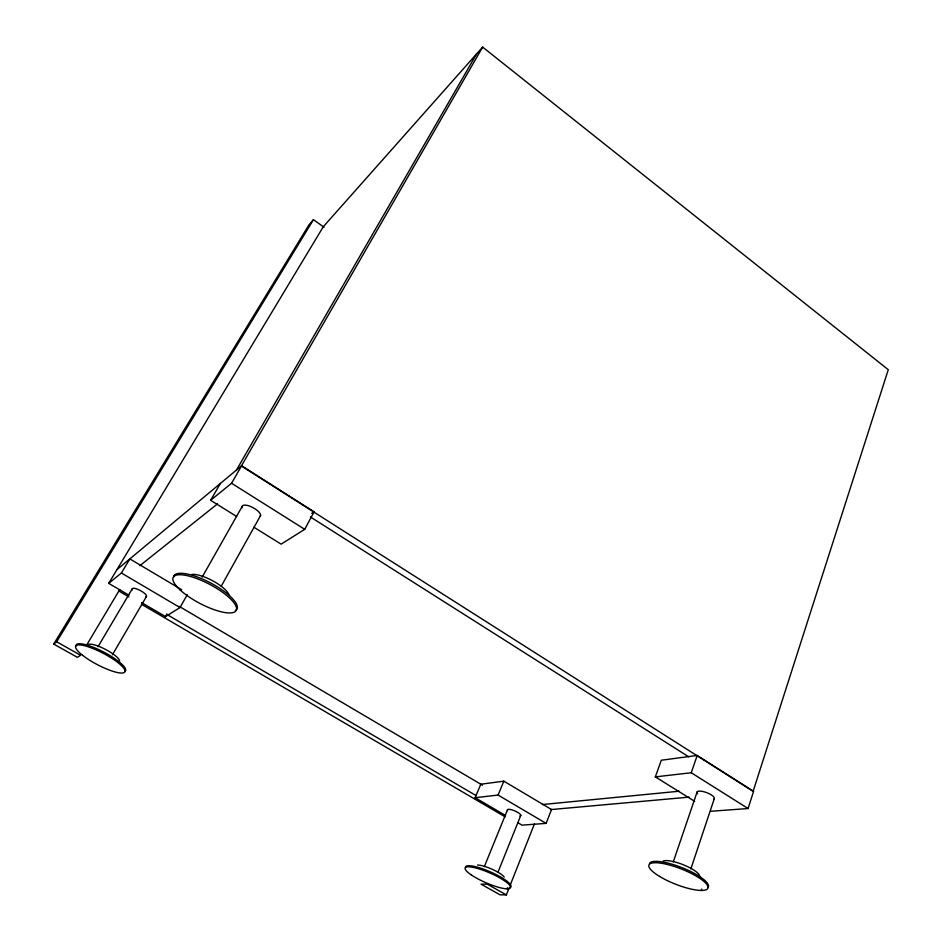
<?xml version="1.0" encoding="UTF-8"?>
<svg xmlns="http://www.w3.org/2000/svg" width="942" height="942" viewBox="0 0 942 942"><rect width="100%" height="100%" fill="white"/><g stroke="black" fill="none" stroke-linecap="round" stroke-linejoin="round"><path stroke-width="1.41" d="M710.645 811.286L748.078 808.53L753.588 791.315L697.21 755.46L661.308 760.229L655.338 776.891L694.666 801.348M701.295 890.449L701.755 889.06M690.863 868.865L714.295 798.663M673.283 861.871L697.092 792.022M655.338 776.891L691.24 772.734L697.21 755.46M518.218 822.919L522.021 825.145L546.113 823.379L551.541 809.519L503.829 781.165L480.809 784.227L475.133 797.709L505.548 815.501M507.137 888.836L507.573 887.729M506.349 894.9L487.273 884.161L481.032 884.149L499.978 894.794L506.349 894.9L509.045 888.071M510.128 885.339L534.444 823.897M497.953 872.221L520.808 815.348M484.329 866.628L507.42 809.979M475.133 797.709L498.082 795.06L503.829 781.165M253.904 527.226L281.116 544.146L304.725 529.333L314.11 511.824L241.647 465.737L116.926 569.663M221.229 586.218L260.569 515.557M202.177 577.081L242.118 506.537M141.536 602.574L165.545 616.61L179.993 607.555L187.328 594.638M165.545 616.61L166.97 614.125M482.657 47.1L241.364 465.972L753.105 791.362L888.282 369.7L482.657 47.1L323.306 226.716L108.695 583.357L128.901 595.179M236.595 516.463L210.619 500.308L231.555 483.258L241.647 465.737M174.329 575.998L175.153 574.561M236.442 470.07L476.605 53.918M210.619 500.308L220.428 483.411M112.439 654.749L146.351 596.663M98.027 646.683L132.386 588.585M86.605 645.152L119.752 589.527M76.184 645.494L76.867 644.363M108.695 583.357L121.388 573.007L129.843 558.912L181.676 589.716M53.718 644.057L56.673 641.796L80.576 655.255L77.421 657.375L53.718 644.057L308.941 224.891L313.439 219.674L323.989 227.21M56.673 641.796L313.439 219.674M139.793 565.718L217.543 503.864M311.731 513.366L314.11 511.824M87.983 644.658L88.407 644.552A17.733 4.145 27.7 0 1 107.765 650.651A17.733 4.145 27.7 0 1 118.998 661.885M542.392 804.539L679.194 791.221M550.705 809.602L689.097 797.132M166.593 614.29L476.028 795.543M118.751 590.964L128.889 596.898M141.559 604.305L505.23 816.879M179.039 606.283L482.445 785.192M121.388 573.007L179.993 607.555M498.082 795.06L546.113 823.379M231.555 483.258L304.725 529.333M691.24 772.734L748.078 808.53M310.342 516.923L688.614 756.744M242.259 507.691A10.327 3.756 28.4 0 1 245.332 505.112A10.327 3.756 28.4 0 1 254.47 508.492L256.636 509.963A10.327 3.756 28.4 0 1 260.051 516.381M173.669 576.975A35.584 10.739 27.8 0 1 211.844 583.616A35.584 10.739 27.8 0 1 235.394 610.546M191.874 574.42A22.714 6.959 27.9 0 1 212.986 580.943A22.714 6.959 27.9 0 1 228.882 594.626M713.671 799.228A9.22 2.873 20.7 0 0 712.67 795.849L711.069 794.742A9.22 2.873 20.7 0 0 700.471 791.127A9.22 2.873 20.7 0 0 697.657 793.776M649.533 863.414A31.663 8.16 21.5 0 1 683.244 868.147A31.663 8.16 21.5 0 1 708.113 887.27M663.298 860.953A20.218 5.287 21.4 0 1 685.964 865.898A20.218 5.287 21.4 0 1 699.423 877.108M519.866 815.984A7.253 1.884 23.3 0 0 518.912 813.134L517.523 812.263A7.253 1.884 23.3 0 0 510.081 809.425A7.253 1.884 23.3 0 0 507.632 810.591M465.489 867.276A24.727 5.287 23.6 0 1 491.559 872.398A24.727 5.287 23.6 0 1 510.011 887.376M477.535 865.039A15.79 3.427 23.6 0 1 492.207 869.301A15.79 3.427 23.6 0 1 504.205 877.073M145.633 596.922A8.113 2.273 28.3 0 0 142.996 592.153L141.241 591.058A8.113 2.273 28.3 0 0 134.247 588.326A8.113 2.273 28.3 0 0 132.41 589.916M76.184 645.894A27.765 6.394 27.7 0 1 103.985 652.205A27.765 6.394 27.7 0 1 124.803 671.446M180.193 590.022A35.608 10.715 27.8 0 0 234.617 611.97A35.608 10.715 27.8 0 0 199.304 579.53A35.608 10.715 27.8 0 0 180.193 590.022M659.565 876.425A31.687 8.137 21.5 0 0 707.654 888.671A31.687 8.137 21.5 0 0 668.102 864.674A31.687 8.137 21.5 0 0 659.565 876.425M471.2 874.847A24.739 5.263 23.6 0 0 509.575 888.494A24.739 5.263 23.6 0 0 482.598 870.09A24.739 5.263 23.6 0 0 471.2 874.847M82.602 655.314A27.777 6.382 27.7 0 0 124.156 672.576A27.777 6.382 27.7 0 0 94.094 649.014A27.777 6.382 27.7 0 0 82.602 655.314"/></g></svg>
